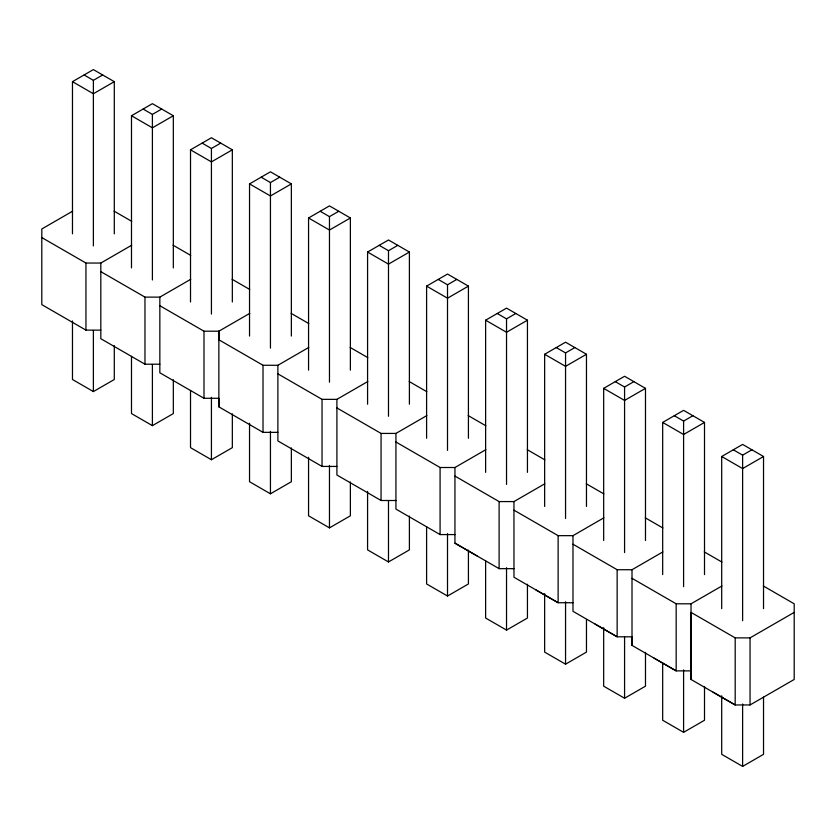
<?xml version="1.0" encoding="UTF-8"?>
<svg xmlns="http://www.w3.org/2000/svg" width="836" height="836" viewBox="0 0 836 836"><rect width="100%" height="100%" fill="white"/><g stroke="black" fill="none" stroke-linecap="round" stroke-linejoin="round"><path stroke-width="1.25" d="M72.471 233.84L72.471 81.667L93.381 69.597L114.302 81.667L114.302 233.84M84.091 74.968L93.381 80.329L102.682 74.968M114.302 81.667L93.381 93.747L72.471 81.667M131.492 267.917L131.492 115.744L152.403 103.674L173.324 115.744L173.324 267.917M143.113 109.035L152.403 114.407L161.703 109.035M173.324 115.744L152.403 127.824L131.492 115.744M72.701 211.132L41.8 228.98L41.8 304.638L85.951 330.126L100.822 330.126M190.514 301.984L190.514 149.822L211.424 137.752L232.335 149.822L232.335 301.984M202.134 143.113L211.424 148.484L220.725 143.113M232.335 149.822L211.424 161.891L190.514 149.822M41.8 237.56L85.951 263.047L100.822 263.047L131.722 245.209M249.536 336.062L249.536 183.899L270.446 171.819L291.356 183.899L291.356 336.062M261.156 177.19L270.446 182.551L279.746 177.19M291.356 183.899L270.446 195.969L249.536 183.899M100.822 271.637L144.973 297.125L159.843 297.125L190.744 279.287M308.557 370.139L308.557 217.977L329.468 205.896L350.378 217.977L350.378 370.139M320.178 211.268L329.468 216.629L338.768 211.268M350.378 217.977L329.468 230.046L308.557 217.977M72.471 320.972L72.471 379.502L93.381 391.572L114.302 379.502L114.302 345.686M249.765 313.364L218.865 331.202L203.994 331.202L159.843 305.715M367.579 404.216L367.579 252.044L388.489 239.974L409.4 252.044L409.4 404.216M379.199 245.345L388.489 250.706L397.779 245.345M409.4 252.044L388.489 264.124L367.579 252.044M131.492 356.355L131.492 413.58L152.403 425.649L173.324 413.58L173.324 379.763M277.886 432.358L263.016 432.348L218.865 406.86L218.865 331.202L218.865 339.782L263.016 365.269L277.886 365.28L308.787 347.431M426.6 438.294L426.6 286.121L447.511 274.051L468.421 286.121L468.421 438.294M438.221 279.412L447.511 284.783L456.801 279.412M468.421 286.121L447.511 298.201L426.6 286.121M190.514 390.422L190.514 447.647L211.424 459.727L232.335 447.647L232.335 413.841M277.886 373.859L322.038 399.347L336.908 399.357L367.809 381.509M485.622 472.361L485.622 320.198L506.532 308.129L527.443 320.198L527.443 472.361M497.232 313.49L506.532 318.861L515.822 313.49M527.443 320.198L506.532 332.268L485.622 320.198M249.536 423.204L249.536 481.724L270.446 493.804L291.356 481.724L291.356 447.908M336.908 407.937L381.059 433.424L395.93 433.424L426.83 415.586M544.644 506.438L544.644 354.276L565.554 342.196L586.464 354.276L586.464 506.438M556.253 347.567L565.554 352.928L574.844 347.567M586.464 354.276L565.554 366.346L544.644 354.276M308.557 457.271L308.557 515.802L329.468 527.871L350.378 515.802L350.378 481.985M395.93 442.014L440.081 467.502L454.951 467.502L485.852 449.663M603.665 540.516L603.665 388.353L624.576 376.273L645.486 388.353L645.486 540.516M615.275 381.644L624.576 387.005L633.866 381.644M645.486 388.353L624.576 400.423L603.665 388.353M367.579 491.349L367.579 549.879L388.489 561.949L409.4 549.879L409.4 516.063M454.951 476.092L499.102 501.579L513.962 501.579L544.873 483.741M662.676 574.593L662.676 422.42L683.597 410.351L704.508 422.42L704.508 574.593M674.297 415.722L683.597 421.083L692.887 415.722M704.508 422.42L683.597 434.501L662.676 422.42M426.6 526.732L426.6 583.956L447.511 596.026L468.421 583.956L468.421 550.14M513.973 510.169L558.124 535.657L572.984 535.657L603.895 517.808M721.698 608.671L721.698 456.498L742.619 444.428L763.529 456.498L763.529 608.671M733.318 449.789L742.619 455.16L751.909 449.789M763.529 456.498L742.619 468.578L721.698 456.498M485.622 560.799L485.622 618.023L506.532 630.104L527.443 618.023L527.443 584.218M572.984 544.236L617.146 569.724L632.006 569.734L662.917 551.885M544.644 593.581L544.644 652.101L565.554 664.181L586.464 652.101L586.464 619.591M632.006 578.313L676.167 603.801L691.027 603.801L721.938 585.963M603.665 627.648L603.665 686.178L624.576 698.248L645.486 686.178L645.486 652.362M763.299 585.963L794.2 603.801L794.2 679.469L750.049 704.957L735.189 704.957L691.027 679.469L691.027 612.391L735.189 637.878L750.049 637.878L794.2 612.391M662.676 663.032L662.676 720.256L683.597 732.326L704.508 720.256L704.508 686.44M721.698 695.803L721.698 754.333L742.619 766.403L763.529 754.333L763.529 697.109M100.822 263.047L100.822 338.716L144.973 364.203L159.843 364.203M159.843 297.125L159.843 372.793L203.994 398.281L218.865 398.281L218.865 406.86M277.886 365.28L277.886 440.938L322.038 466.425L336.908 466.436M336.908 399.357L336.908 475.015L381.059 500.503L395.93 500.503M395.93 433.424L395.93 509.093L440.081 534.58L454.951 534.58M454.951 467.502L454.951 543.17L499.102 568.658L513.962 568.658M572.984 602.735L558.124 602.735L513.973 577.248L513.962 501.579M691.027 670.88L676.167 670.88L632.006 645.392L632.006 636.813L617.146 636.802L572.984 611.315L572.984 535.657M114.062 211.132L131.722 221.331M173.083 245.209L190.744 255.408M232.105 279.287L249.765 289.475M291.127 313.364L308.787 323.553M350.148 347.431L367.809 357.63M409.17 381.509L426.83 391.708M468.191 415.586L485.852 425.785M527.213 449.663L544.873 459.852M586.235 483.741L603.895 493.93M645.256 517.808L662.917 528.007M704.278 551.885L721.938 562.085M536.043 589.986L558.124 602.735L558.124 535.657M595.065 624.064L617.146 636.802L617.146 569.724M654.086 658.141L676.167 670.88L676.167 603.801M713.108 692.208L735.189 704.957L735.189 637.878M454.951 543.17L477.022 555.909M750.049 637.878L750.049 704.957M742.619 455.16L742.619 620.74M742.619 703.975L742.619 766.403M691.027 603.801L691.027 679.469M683.597 421.083L683.597 586.663M683.597 669.897L683.597 732.326M632.006 569.734L632.006 645.392M624.576 387.005L624.576 552.586M624.576 637.126L624.576 698.248M565.554 352.928L565.554 518.519M565.554 601.753L565.554 664.181M506.532 318.861L506.532 484.441M506.532 567.675L506.532 630.104M499.102 501.579L499.102 568.658M447.511 284.783L447.511 450.364M447.511 533.598L447.511 596.026M440.081 467.502L440.081 534.58M388.489 250.706L388.489 416.286M388.489 500.827L388.489 561.949M381.059 433.424L381.059 500.503M329.468 216.629L329.468 382.209M329.468 465.443L329.468 527.871M322.038 399.347L322.038 466.425M270.446 182.551L270.446 348.142M270.446 431.376L270.446 493.804M263.016 365.269L263.016 432.348M211.424 148.484L211.424 314.064M211.424 397.299L211.424 459.727M203.994 331.202L203.994 398.281M152.403 114.407L152.403 279.987M152.403 364.527L152.403 425.649M144.973 297.125L144.973 364.203M93.381 80.329L93.381 245.909M93.381 330.45L93.381 391.572M85.951 263.047L85.951 330.126"/></g></svg>
